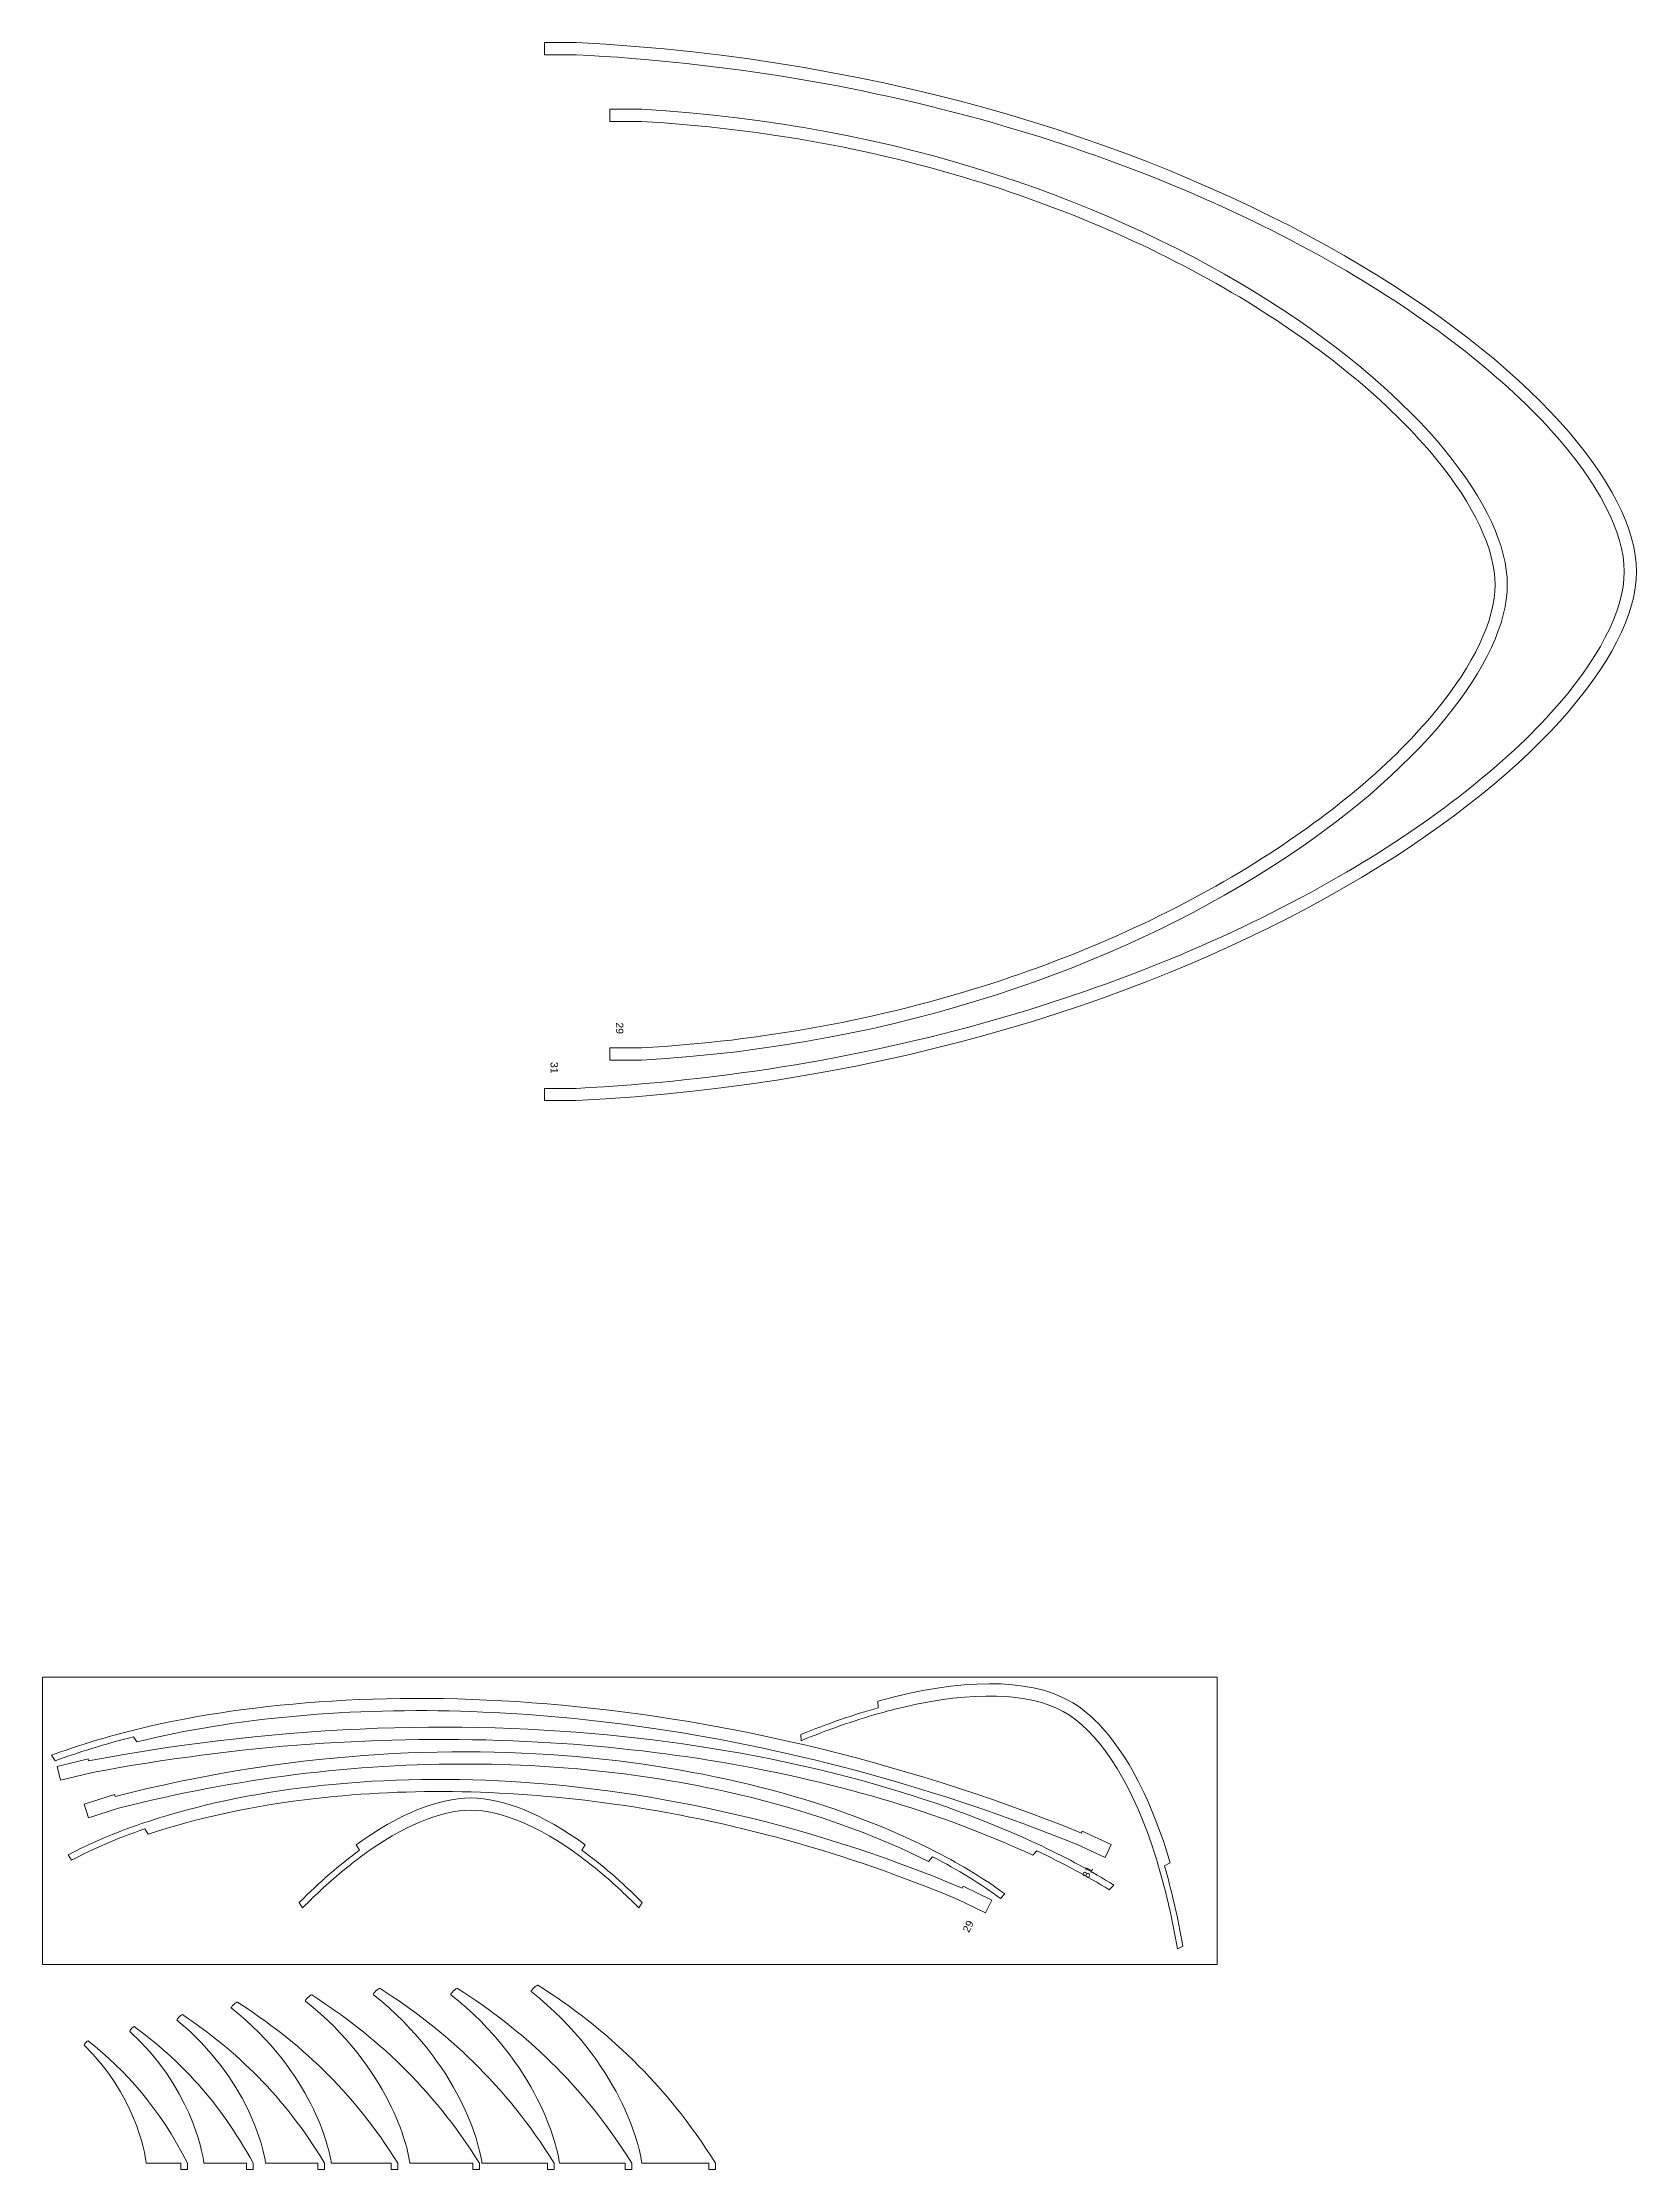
# Model space of a CAD drawing. Header units: inches. Extents: x -11188 to 11060, y -18103 to 6291.
# Drawn here: x -7247 to -6465, y -650 to 394 of the extents above; entities that cross this region are included whole.
import ezdxf

# ---------------------------------------------------------------- set-up
doc = ezdxf.new("R2010")
doc.units = ezdxf.units.IN
doc.header["$MEASUREMENT"] = 0
doc.layers.add('PRINT', color=7, linetype='Continuous', lineweight=9)
doc.layers.add('SECT-ELEV_dwg', color=8, linetype='Continuous', lineweight=9)
doc.styles.add('Arial', font='arial.ttf', dxfattribs={"height": 0.303706})
doc.styles.add('Arial_6', font='arial.ttf', dxfattribs={"width": 0.999998, "height": 0.303705})
doc.styles.add('Arial_7', font='arial.ttf', dxfattribs={"width": 0.999998, "height": 0.303705})

# ---------------------------------------------------------------- blocks, each defined once
blk = doc.blocks.new('SECT-ELEV_dwg_block 220-315333-Level 1')
at = {"layer": 'PRINT'}
for points in [[(51.511, 32.813), (51.511, 32.813), (52.812, 32.813), (52.812, 32.813)], [(51.511, 32.313), (51.511, 32.313), (51.511, 32.813), (51.511, 32.813)], [(52.8, 32.313), (52.8, 32.313), (51.511, 32.313), (51.511, 32.313)], [(70.378, 29.374), (64.781, 31.016), (58.867, 32.005), (52.8, 32.313)], [(52.812, 32.813), (78.739, 31.501), (96.135, 18.107), (96.135, 11.188)], [(83.946, 23.67), (79.911, 25.997), (75.346, 27.916), (70.378, 29.374)], [(92.641, 16.966), (90.548, 19.278), (87.541, 21.597), (83.946, 23.67)], [(95.635, 11.188), (95.635, 12.781), (94.572, 14.833), (92.641, 16.966)], [(96.135, 11.188), (96.135, 4.268), (78.739, -9.126), (52.812, -10.437)], [(92.641, 5.41), (94.572, 7.543), (95.635, 9.594), (95.635, 11.188)], [(83.946, -1.295), (87.541, 0.779), (90.548, 3.097), (92.641, 5.41)], [(70.378, -6.998), (75.346, -5.541), (79.911, -3.622), (83.946, -1.295)], [(52.8, -9.937), (58.867, -9.63), (64.781, -8.641), (70.378, -6.998)], [(51.511, -9.937), (51.511, -9.937), (52.8, -9.937), (52.8, -9.937)], [(51.511, -10.437), (51.511, -10.437), (51.511, -9.937), (51.511, -9.937)], [(52.812, -10.437), (52.812, -10.437), (51.511, -10.437), (51.511, -10.437)]]:
    blk.add_open_spline(points, degree=3, dxfattribs=at)
blk = doc.blocks.new('SECT-ELEV_dwg_block 222-315335-Level 1')
at = {"layer": 'PRINT'}
for points in [[(54.185, 30.085), (54.185, 30.085), (55.486, 30.085), (55.486, 30.085)], [(54.185, 29.585), (54.185, 29.585), (54.185, 30.085), (54.185, 30.085)], [(55.472, 29.585), (55.472, 29.585), (54.185, 29.585), (54.185, 29.585)], [(69.79, 26.95), (65.231, 28.422), (60.414, 29.309), (55.472, 29.585)], [(55.486, 30.085), (76.654, 28.906), (90.858, 16.87), (90.858, 10.652)], [(80.842, 21.836), (77.556, 23.922), (73.837, 25.643), (69.79, 26.95)], [(87.922, 15.828), (86.217, 17.9), (83.769, 19.978), (80.842, 21.836)], [(90.358, 10.652), (90.358, 12.08), (89.493, 13.918), (87.922, 15.828)], [(90.858, 10.652), (90.858, 4.435), (76.654, -7.602), (55.486, -8.78)], [(87.922, 5.476), (89.493, 7.386), (90.358, 9.225), (90.358, 10.652)], [(80.842, -0.531), (83.769, 1.327), (86.217, 3.404), (87.922, 5.476)], [(69.79, -5.645), (73.837, -4.338), (77.556, -2.618), (80.842, -0.531)], [(55.472, -8.28), (60.414, -8.004), (65.231, -7.118), (69.79, -5.645)], [(54.185, -8.28), (54.185, -8.28), (55.472, -8.28), (55.472, -8.28)], [(54.185, -8.78), (54.185, -8.78), (54.185, -8.28), (54.185, -8.28)], [(55.486, -8.78), (55.486, -8.78), (54.185, -8.78), (54.185, -8.78)]]:
    blk.add_open_spline(points, degree=3, dxfattribs=at)
blk = doc.blocks.new('SECT-ELEV_dwg_block 224-315337-Level 1')
at = {"layer": 'PRINT'}
for points in [[(34.57, -36.206), (43.64, -33.913), (57.998, -34.146), (73.454, -40.373)], [(41.359, -35.591), (39.031, -35.8), (36.84, -36.159), (34.857, -36.649)], [(56.068, -36.115), (50.947, -35.351), (45.998, -35.174), (41.359, -35.591)], [(31.368, -37.198), (32.343, -36.831), (33.414, -36.498), (34.57, -36.206)], [(34.723, -36.443), (33.563, -36.731), (32.49, -37.06), (31.514, -37.425)], [(34.857, -36.649), (34.857, -36.649), (34.723, -36.443), (34.723, -36.443)], [(73.215, -40.817), (67.593, -38.556), (61.824, -36.974), (56.068, -36.115)], [(31.514, -37.425), (31.514, -37.425), (31.368, -37.198), (31.368, -37.198)], [(73.255, -40.832), (73.242, -40.827), (73.229, -40.822), (73.215, -40.817)], [(74.424, -41.374), (74.424, -41.374), (73.255, -40.832), (73.255, -40.832)], [(73.454, -40.373), (73.454, -40.373), (73.489, -40.297), (73.489, -40.297)], [(73.489, -40.297), (73.489, -40.297), (74.67, -40.844), (74.67, -40.844)], [(74.67, -40.844), (74.67, -40.844), (74.424, -41.374), (74.424, -41.374)]]:
    blk.add_open_spline(points, degree=3, dxfattribs=at)
blk = doc.blocks.new('SECT-ELEV_dwg_block 226-315339-Level 1')
at = {"layer": 'PRINT'}
for points in [[(35.048, -39.989), (42.591, -37.407), (55.233, -37.03), (68.583, -42.622)], [(42.171, -38.959), (39.667, -39.244), (37.34, -39.743), (35.318, -40.425)], [(54.347, -39.19), (50.136, -38.597), (46.039, -38.519), (42.171, -38.959)], [(32.044, -41.27), (32.924, -40.803), (33.93, -40.372), (35.048, -39.989)], [(68.377, -43.078), (63.812, -41.167), (59.092, -39.859), (54.347, -39.19)], [(35.18, -40.203), (34.06, -40.586), (33.055, -41.019), (32.18, -41.49)], [(35.318, -40.425), (35.318, -40.425), (35.18, -40.203), (35.18, -40.203)], [(32.18, -41.49), (32.18, -41.49), (32.044, -41.27), (32.044, -41.27)], [(68.583, -42.622), (68.583, -42.622), (68.62, -42.547), (68.62, -42.547)], [(68.62, -42.547), (68.62, -42.547), (69.79, -43.116), (69.79, -43.116)], [(69.535, -43.641), (69.535, -43.641), (68.377, -43.078), (68.377, -43.078)], [(69.79, -43.116), (69.79, -43.116), (69.535, -43.641), (69.535, -43.641)]]:
    blk.add_open_spline(points, degree=3, dxfattribs=at)
blk = doc.blocks.new('SECT-ELEV_dwg_block 219-315348-Level 1')
at = {"layer": 'PRINT', "flags": 128}
blk.add_lwpolyline([(79, -45.746), (31, -45.746), (31, -34), (79, -34)], close=True, dxfattribs=at)
at = {"layer": 'PRINT'}
for points in [[(32.878, -37.423), (49.25, -34.323), (63.379, -36.89), (71.829, -40.904)], [(65.138, -34.981), (68.528, -34.036), (71.276, -34.039), (72.949, -34.964)], [(72.706, -35.402), (71.312, -34.63), (69.002, -34.567), (66.201, -35.224)], [(33.97, -38.88), (47.991, -35.288), (60.444, -37.5), (67.532, -41.151)], [(61.984, -36.353), (63.09, -35.9), (64.151, -35.533), (65.154, -35.251)], [(65.168, -35.492), (64.15, -35.78), (63.089, -36.151), (61.998, -36.599)], [(65.154, -35.251), (65.154, -35.251), (65.138, -34.981), (65.138, -34.981)], [(66.201, -35.224), (65.862, -35.304), (65.518, -35.393), (65.168, -35.492)], [(76.312, -40.819), (75.381, -38.097), (74.1, -36.173), (72.706, -35.402)], [(72.949, -34.964), (74.621, -35.89), (76.083, -38.217), (77.083, -41.591)], [(50.76, -36.63), (44.947, -36.352), (38.98, -36.781), (33.025, -37.904)], [(61.998, -36.599), (61.998, -36.599), (61.984, -36.353), (61.984, -36.353)], [(31.594, -37.648), (31.594, -37.648), (32.858, -37.342), (32.858, -37.342)], [(32.858, -37.342), (32.858, -37.342), (32.878, -37.423), (32.878, -37.423)], [(65.289, -38.979), (60.82, -37.668), (55.931, -36.877), (50.76, -36.63)], [(31.731, -38.215), (31.731, -38.215), (31.594, -37.648), (31.594, -37.648)], [(32.983, -37.912), (32.983, -37.912), (31.731, -38.215), (31.731, -38.215)], [(33.025, -37.904), (33.011, -37.907), (32.997, -37.91), (32.983, -37.912)], [(48.553, -37.554), (43.762, -37.526), (38.902, -38.134), (34.107, -39.361)], [(60.633, -39.096), (56.871, -38.098), (52.806, -37.58), (48.553, -37.554)], [(32.704, -39.193), (32.704, -39.193), (33.945, -38.801), (33.945, -38.801)], [(33.945, -38.801), (33.945, -38.801), (33.97, -38.88), (33.97, -38.88)], [(43.82, -40.859), (45.539, -39.606), (47.154, -38.942), (48.497, -38.942)], [(48.497, -38.942), (49.841, -38.942), (51.457, -39.606), (53.175, -40.859)], [(67.201, -41.543), (65.301, -40.575), (63.07, -39.742), (60.633, -39.096)], [(71.462, -41.283), (69.612, -40.415), (67.532, -39.638), (65.289, -38.979)], [(32.88, -39.75), (32.88, -39.75), (32.704, -39.193), (32.704, -39.193)], [(34.107, -39.361), (34.107, -39.361), (32.88, -39.75), (32.88, -39.75)], [(48.497, -39.442), (47.262, -39.442), (45.719, -40.09), (44.088, -41.283)], [(52.907, -41.283), (51.276, -40.091), (49.733, -39.442), (48.497, -39.442)], [(43.958, -41.077), (43.958, -41.077), (43.82, -40.859), (43.82, -40.859)], [(53.175, -40.859), (53.175, -40.859), (53.037, -41.077), (53.037, -41.077)], [(76.634, -41.837), (76.532, -41.488), (76.425, -41.149), (76.312, -40.819)], [(41.489, -43.214), (42.323, -42.374), (43.152, -41.659), (43.958, -41.077)], [(44.088, -41.283), (43.834, -41.468), (43.578, -41.667), (43.321, -41.878)], [(53.673, -41.878), (53.416, -41.667), (53.161, -41.469), (52.907, -41.283)], [(53.037, -41.077), (53.843, -41.659), (54.672, -42.374), (55.507, -43.214)], [(67.37, -41.344), (67.37, -41.344), (67.201, -41.543), (67.201, -41.543)], [(70.151, -43.053), (69.354, -42.46), (68.422, -41.886), (67.37, -41.344)], [(67.532, -41.151), (68.583, -41.693), (69.515, -42.265), (70.318, -42.856)], [(71.633, -41.106), (71.633, -41.106), (71.462, -41.283), (71.462, -41.283)], [(74.589, -42.695), (73.703, -42.147), (72.715, -41.615), (71.633, -41.106)], [(71.829, -40.904), (72.907, -41.415), (73.892, -41.951), (74.777, -42.501)], [(77.083, -41.591), (77.083, -41.591), (76.846, -41.721), (76.846, -41.721)], [(76.846, -41.721), (77.14, -42.721), (77.392, -43.815), (77.596, -44.993)], [(43.321, -41.878), (42.756, -42.343), (42.19, -42.864), (41.628, -43.434)], [(55.367, -43.435), (54.805, -42.864), (54.239, -42.344), (53.673, -41.878)], [(74.777, -42.501), (74.777, -42.501), (74.589, -42.695), (74.589, -42.695)], [(77.38, -45.111), (77.18, -43.949), (76.931, -42.853), (76.634, -41.837)], [(41.628, -43.434), (41.628, -43.434), (41.489, -43.214), (41.489, -43.214)], [(55.507, -43.214), (55.507, -43.214), (55.367, -43.435), (55.367, -43.435)], [(70.318, -42.856), (70.318, -42.856), (70.151, -43.053), (70.151, -43.053)], [(77.596, -44.993), (77.596, -44.993), (77.38, -45.111), (77.38, -45.111)], [(44.521, -46.983), (44.481, -46.95), (44.749, -46.696), (44.79, -46.723)], [(44.79, -46.723), (47.494, -48.464), (49.889, -50.638), (51.909, -53.871)], [(47.69, -46.983), (47.65, -46.95), (47.918, -46.696), (47.959, -46.723)], [(47.959, -46.723), (50.663, -48.464), (53.058, -50.638), (55.079, -53.871)], [(50.972, -46.853), (50.931, -46.82), (51.204, -46.561), (51.246, -46.589)], [(55.49, -53.871), (55.402, -53.165), (54.618, -49.764), (50.972, -46.853)], [(51.246, -46.589), (54, -48.363), (56.441, -50.578), (58.499, -53.871)], [(36.492, -48.017), (36.459, -47.989), (36.679, -47.773), (36.712, -47.796)], [(36.712, -47.796), (38.918, -49.276), (40.872, -51.124), (42.521, -53.871)], [(38.714, -47.526), (38.677, -47.496), (38.924, -47.262), (38.962, -47.287)], [(42.799, -53.871), (42.719, -53.233), (42.011, -50.158), (38.714, -47.526)], [(38.962, -47.287), (41.452, -48.891), (43.659, -50.893), (45.52, -53.871)], [(41.742, -47.241), (41.704, -47.21), (41.962, -46.966), (42.002, -46.991)], [(46.011, -53.871), (45.928, -53.204), (45.187, -49.991), (41.742, -47.241)], [(42.002, -46.991), (44.604, -48.667), (46.909, -50.76), (48.854, -53.871)], [(48.956, -53.871), (48.869, -53.178), (48.1, -49.84), (44.521, -46.983)], [(52.125, -53.871), (52.039, -53.178), (51.269, -49.84), (47.69, -46.983)], [(34.563, -48.487), (34.536, -48.461), (34.719, -48.263), (34.747, -48.284)], [(37.593, -53.871), (37.534, -53.33), (37.008, -50.72), (34.563, -48.487)], [(34.747, -48.284), (36.594, -49.645), (38.231, -51.344), (39.611, -53.871)], [(40.111, -53.871), (40.041, -53.282), (39.412, -50.445), (36.492, -48.017)], [(32.707, -49.049), (32.684, -49.026), (32.837, -48.848), (32.86, -48.867)], [(35.236, -53.871), (35.187, -53.386), (34.748, -51.049), (32.707, -49.049)], [(32.86, -48.867), (34.402, -50.086), (35.769, -51.608), (36.921, -53.871)], [(36.649, -53.871), (36.649, -53.871), (35.236, -53.871), (35.236, -53.871)], [(36.649, -54.126), (36.649, -54.126), (36.649, -53.871), (36.649, -53.871)], [(36.921, -53.871), (36.921, -53.871), (36.921, -54.126), (36.921, -54.126)], [(39.338, -53.871), (39.338, -53.871), (37.593, -53.871), (37.593, -53.871)], [(39.338, -54.126), (39.338, -54.126), (39.338, -53.871), (39.338, -53.871)], [(39.611, -53.871), (39.611, -53.871), (39.611, -54.126), (39.611, -54.126)], [(42.249, -53.871), (42.249, -53.871), (40.111, -53.871), (40.111, -53.871)], [(42.249, -54.126), (42.249, -54.126), (42.249, -53.871), (42.249, -53.871)], [(42.521, -53.871), (42.521, -53.871), (42.521, -54.126), (42.521, -54.126)], [(45.247, -53.871), (45.247, -53.871), (42.799, -53.871), (42.799, -53.871)], [(45.247, -54.126), (45.247, -54.126), (45.247, -53.871), (45.247, -53.871)], [(45.52, -53.871), (45.52, -53.871), (45.52, -54.126), (45.52, -54.126)], [(48.581, -53.871), (48.581, -53.871), (46.011, -53.871), (46.011, -53.871)], [(48.581, -54.126), (48.581, -54.126), (48.581, -53.871), (48.581, -53.871)], [(48.854, -53.871), (48.854, -53.871), (48.854, -54.126), (48.854, -54.126)], [(51.637, -53.871), (51.637, -53.871), (48.956, -53.871), (48.956, -53.871)], [(51.637, -54.126), (51.637, -54.126), (51.637, -53.871), (51.637, -53.871)], [(51.909, -53.871), (51.909, -53.871), (51.909, -54.126), (51.909, -54.126)], [(54.806, -53.871), (54.806, -53.871), (52.125, -53.871), (52.125, -53.871)], [(54.806, -54.126), (54.806, -54.126), (54.806, -53.871), (54.806, -53.871)], [(55.079, -53.871), (55.079, -53.871), (55.079, -54.126), (55.079, -54.126)], [(58.227, -53.871), (58.227, -53.871), (55.49, -53.871), (55.49, -53.871)], [(58.227, -54.126), (58.227, -54.126), (58.227, -53.871), (58.227, -53.871)], [(58.499, -53.871), (58.499, -53.871), (58.499, -54.126), (58.499, -54.126)], [(36.921, -54.126), (36.921, -54.126), (36.649, -54.126), (36.649, -54.126)], [(39.611, -54.126), (39.611, -54.126), (39.338, -54.126), (39.338, -54.126)], [(42.521, -54.126), (42.521, -54.126), (42.249, -54.126), (42.249, -54.126)], [(45.52, -54.126), (45.52, -54.126), (45.247, -54.126), (45.247, -54.126)], [(48.854, -54.126), (48.854, -54.126), (48.581, -54.126), (48.581, -54.126)], [(51.909, -54.126), (51.909, -54.126), (51.637, -54.126), (51.637, -54.126)], [(55.079, -54.126), (55.079, -54.126), (54.806, -54.126), (54.806, -54.126)], [(58.499, -54.126), (58.499, -54.126), (58.227, -54.126), (58.227, -54.126)]]:
    blk.add_open_spline(points, degree=3, dxfattribs=at)
for name in ['SECT-ELEV_dwg_block 220-315333-Level 1', 'SECT-ELEV_dwg_block 222-315335-Level 1', 'SECT-ELEV_dwg_block 224-315337-Level 1', 'SECT-ELEV_dwg_block 226-315339-Level 1']:
    blk.add_blockref(name, (0, 0))
blk = doc.blocks.new('SECT-ELEV_dwg_block 221-315332-Level 1')
at = {"layer": 'PRINT', "insert": (52.063, -8.857), "char_height": 0.3037, "width": 0.48776, "attachment_point": 1, "rotation": 270, "line_spacing_factor": 0.938532, "style": 'Arial'}
blk.add_mtext('31', dxfattribs=at)
blk = doc.blocks.new('SECT-ELEV_dwg_block 220-V40-Level 1')
at = {"layer": 'PRINT'}
for points in [[(51.511, 32.813), (51.511, 32.813), (52.812, 32.813), (52.812, 32.813)], [(51.511, 32.313), (51.511, 32.313), (51.511, 32.813), (51.511, 32.813)], [(52.8, 32.313), (52.8, 32.313), (51.511, 32.313), (51.511, 32.313)], [(70.378, 29.374), (64.781, 31.016), (58.867, 32.005), (52.8, 32.313)], [(52.812, 32.813), (78.739, 31.501), (96.135, 18.107), (96.135, 11.188)], [(83.946, 23.67), (79.911, 25.997), (75.346, 27.916), (70.378, 29.374)], [(92.641, 16.966), (90.548, 19.278), (87.541, 21.597), (83.946, 23.67)], [(95.635, 11.188), (95.635, 12.781), (94.572, 14.833), (92.641, 16.966)], [(96.135, 11.188), (96.135, 4.268), (78.739, -9.126), (52.812, -10.437)], [(92.641, 5.41), (94.572, 7.543), (95.635, 9.594), (95.635, 11.188)], [(83.946, -1.295), (87.541, 0.779), (90.548, 3.097), (92.641, 5.41)], [(70.378, -6.998), (75.346, -5.541), (79.911, -3.622), (83.946, -1.295)], [(52.8, -9.937), (58.867, -9.63), (64.781, -8.641), (70.378, -6.998)], [(51.511, -9.937), (51.511, -9.937), (52.8, -9.937), (52.8, -9.937)], [(51.511, -10.437), (51.511, -10.437), (51.511, -9.937), (51.511, -9.937)], [(52.812, -10.437), (52.812, -10.437), (51.511, -10.437), (51.511, -10.437)]]:
    blk.add_open_spline(points, degree=3, dxfattribs=at)
blk.add_blockref('SECT-ELEV_dwg_block 221-315332-Level 1', (0, 0))
blk = doc.blocks.new('SECT-ELEV_dwg_block 223-315334-Level 1')
at = {"layer": 'PRINT', "insert": (54.735, -7.242), "char_height": 0.3037, "width": 0.48776, "attachment_point": 1, "rotation": 270, "line_spacing_factor": 0.938532, "style": 'Arial'}
blk.add_mtext('29', dxfattribs=at)
blk = doc.blocks.new('SECT-ELEV_dwg_block 222-V41-Level 1')
at = {"layer": 'PRINT'}
for points in [[(54.185, 30.085), (54.185, 30.085), (55.486, 30.085), (55.486, 30.085)], [(54.185, 29.585), (54.185, 29.585), (54.185, 30.085), (54.185, 30.085)], [(55.472, 29.585), (55.472, 29.585), (54.185, 29.585), (54.185, 29.585)], [(69.79, 26.95), (65.231, 28.422), (60.414, 29.309), (55.472, 29.585)], [(55.486, 30.085), (76.654, 28.906), (90.858, 16.87), (90.858, 10.652)], [(80.842, 21.836), (77.556, 23.922), (73.837, 25.643), (69.79, 26.95)], [(87.922, 15.828), (86.217, 17.9), (83.769, 19.978), (80.842, 21.836)], [(90.358, 10.652), (90.358, 12.08), (89.493, 13.918), (87.922, 15.828)], [(90.858, 10.652), (90.858, 4.435), (76.654, -7.602), (55.486, -8.78)], [(87.922, 5.476), (89.493, 7.386), (90.358, 9.225), (90.358, 10.652)], [(80.842, -0.531), (83.769, 1.327), (86.217, 3.404), (87.922, 5.476)], [(69.79, -5.645), (73.837, -4.338), (77.556, -2.618), (80.842, -0.531)], [(55.472, -8.28), (60.414, -8.004), (65.231, -7.118), (69.79, -5.645)], [(54.185, -8.28), (54.185, -8.28), (55.472, -8.28), (55.472, -8.28)], [(54.185, -8.78), (54.185, -8.78), (54.185, -8.28), (54.185, -8.28)], [(55.486, -8.78), (55.486, -8.78), (54.185, -8.78), (54.185, -8.78)]]:
    blk.add_open_spline(points, degree=3, dxfattribs=at)
blk.add_blockref('SECT-ELEV_dwg_block 223-315334-Level 1', (0, 0))
blk = doc.blocks.new('SECT-ELEV_dwg_block 225-315336-Level 1')
at = {"layer": 'PRINT', "insert": (73.469, -42.122), "char_height": 0.3037, "width": 0.47362, "attachment_point": 1, "rotation": 65.15967, "line_spacing_factor": 0.938532, "style": 'Arial_6'}
blk.add_mtext('31', dxfattribs=at)
blk = doc.blocks.new('SECT-ELEV_dwg_block 224-V42-Level 1')
at = {"layer": 'PRINT'}
for points in [[(34.57, -36.206), (43.64, -33.913), (57.998, -34.146), (73.454, -40.373)], [(41.359, -35.591), (39.031, -35.8), (36.84, -36.159), (34.857, -36.649)], [(56.068, -36.115), (50.947, -35.351), (45.998, -35.174), (41.359, -35.591)], [(31.368, -37.198), (32.343, -36.831), (33.414, -36.498), (34.57, -36.206)], [(34.723, -36.443), (33.563, -36.731), (32.49, -37.06), (31.514, -37.425)], [(34.857, -36.649), (34.857, -36.649), (34.723, -36.443), (34.723, -36.443)], [(73.215, -40.817), (67.593, -38.556), (61.824, -36.974), (56.068, -36.115)], [(31.514, -37.425), (31.514, -37.425), (31.368, -37.198), (31.368, -37.198)], [(73.255, -40.832), (73.242, -40.827), (73.229, -40.822), (73.215, -40.817)], [(74.424, -41.374), (74.424, -41.374), (73.255, -40.832), (73.255, -40.832)], [(73.454, -40.373), (73.454, -40.373), (73.489, -40.297), (73.489, -40.297)], [(73.489, -40.297), (73.489, -40.297), (74.67, -40.844), (74.67, -40.844)], [(74.67, -40.844), (74.67, -40.844), (74.424, -41.374), (74.424, -41.374)]]:
    blk.add_open_spline(points, degree=3, dxfattribs=at)
blk.add_blockref('SECT-ELEV_dwg_block 225-315336-Level 1', (0, 0))
blk = doc.blocks.new('SECT-ELEV_dwg_block 227-315338-Level 1')
at = {"layer": 'PRINT', "insert": (68.585, -44.335), "char_height": 0.3037, "width": 0.47362, "attachment_point": 1, "rotation": 64.08221, "line_spacing_factor": 0.938532, "style": 'Arial_7'}
blk.add_mtext('29', dxfattribs=at)
blk = doc.blocks.new('SECT-ELEV_dwg_block 226-V43-Level 1')
at = {"layer": 'PRINT'}
for points in [[(35.048, -39.989), (42.591, -37.407), (55.233, -37.03), (68.583, -42.622)], [(42.171, -38.959), (39.667, -39.244), (37.34, -39.743), (35.318, -40.425)], [(54.347, -39.19), (50.136, -38.597), (46.039, -38.519), (42.171, -38.959)], [(32.044, -41.27), (32.924, -40.803), (33.93, -40.372), (35.048, -39.989)], [(68.377, -43.078), (63.812, -41.167), (59.092, -39.859), (54.347, -39.19)], [(35.18, -40.203), (34.06, -40.586), (33.055, -41.019), (32.18, -41.49)], [(35.318, -40.425), (35.318, -40.425), (35.18, -40.203), (35.18, -40.203)], [(32.18, -41.49), (32.18, -41.49), (32.044, -41.27), (32.044, -41.27)], [(68.583, -42.622), (68.583, -42.622), (68.62, -42.547), (68.62, -42.547)], [(68.62, -42.547), (68.62, -42.547), (69.79, -43.116), (69.79, -43.116)], [(69.535, -43.641), (69.535, -43.641), (68.377, -43.078), (68.377, -43.078)], [(69.79, -43.116), (69.79, -43.116), (69.535, -43.641), (69.535, -43.641)]]:
    blk.add_open_spline(points, degree=3, dxfattribs=at)
blk.add_blockref('SECT-ELEV_dwg_block 227-315338-Level 1', (0, 0))
blk = doc.blocks.new('SECT-ELEV_dwg_block 219-V48-Level 1')
at = {"layer": 'PRINT', "flags": 128}
blk.add_lwpolyline([(79, -45.746), (31, -45.746), (31, -34), (79, -34)], close=True, dxfattribs=at)
at = {"layer": 'PRINT'}
for points in [[(32.878, -37.423), (49.25, -34.323), (63.379, -36.89), (71.829, -40.904)], [(65.138, -34.981), (68.528, -34.036), (71.276, -34.039), (72.949, -34.964)], [(72.706, -35.402), (71.312, -34.63), (69.002, -34.567), (66.201, -35.224)], [(33.97, -38.88), (47.991, -35.288), (60.444, -37.5), (67.532, -41.151)], [(61.984, -36.353), (63.09, -35.9), (64.151, -35.533), (65.154, -35.251)], [(65.168, -35.492), (64.15, -35.78), (63.089, -36.151), (61.998, -36.599)], [(65.154, -35.251), (65.154, -35.251), (65.138, -34.981), (65.138, -34.981)], [(66.201, -35.224), (65.862, -35.304), (65.518, -35.393), (65.168, -35.492)], [(76.312, -40.819), (75.381, -38.097), (74.1, -36.173), (72.706, -35.402)], [(72.949, -34.964), (74.621, -35.89), (76.083, -38.217), (77.083, -41.591)], [(50.76, -36.63), (44.947, -36.352), (38.98, -36.781), (33.025, -37.904)], [(61.998, -36.599), (61.998, -36.599), (61.984, -36.353), (61.984, -36.353)], [(31.594, -37.648), (31.594, -37.648), (32.858, -37.342), (32.858, -37.342)], [(32.858, -37.342), (32.858, -37.342), (32.878, -37.423), (32.878, -37.423)], [(65.289, -38.979), (60.82, -37.668), (55.931, -36.877), (50.76, -36.63)], [(31.731, -38.215), (31.731, -38.215), (31.594, -37.648), (31.594, -37.648)], [(32.983, -37.912), (32.983, -37.912), (31.731, -38.215), (31.731, -38.215)], [(33.025, -37.904), (33.011, -37.907), (32.997, -37.91), (32.983, -37.912)], [(48.553, -37.554), (43.762, -37.526), (38.902, -38.134), (34.107, -39.361)], [(60.633, -39.096), (56.871, -38.098), (52.806, -37.58), (48.553, -37.554)], [(32.704, -39.193), (32.704, -39.193), (33.945, -38.801), (33.945, -38.801)], [(33.945, -38.801), (33.945, -38.801), (33.97, -38.88), (33.97, -38.88)], [(43.82, -40.859), (45.539, -39.606), (47.154, -38.942), (48.497, -38.942)], [(48.497, -38.942), (49.841, -38.942), (51.457, -39.606), (53.175, -40.859)], [(67.201, -41.543), (65.301, -40.575), (63.07, -39.742), (60.633, -39.096)], [(71.462, -41.283), (69.612, -40.415), (67.532, -39.638), (65.289, -38.979)], [(32.88, -39.75), (32.88, -39.75), (32.704, -39.193), (32.704, -39.193)], [(34.107, -39.361), (34.107, -39.361), (32.88, -39.75), (32.88, -39.75)], [(48.497, -39.442), (47.262, -39.442), (45.719, -40.09), (44.088, -41.283)], [(52.907, -41.283), (51.276, -40.091), (49.733, -39.442), (48.497, -39.442)], [(43.958, -41.077), (43.958, -41.077), (43.82, -40.859), (43.82, -40.859)], [(53.175, -40.859), (53.175, -40.859), (53.037, -41.077), (53.037, -41.077)], [(76.634, -41.837), (76.532, -41.488), (76.425, -41.149), (76.312, -40.819)], [(41.489, -43.214), (42.323, -42.374), (43.152, -41.659), (43.958, -41.077)], [(44.088, -41.283), (43.834, -41.468), (43.578, -41.667), (43.321, -41.878)], [(53.673, -41.878), (53.416, -41.667), (53.161, -41.469), (52.907, -41.283)], [(53.037, -41.077), (53.843, -41.659), (54.672, -42.374), (55.507, -43.214)], [(67.37, -41.344), (67.37, -41.344), (67.201, -41.543), (67.201, -41.543)], [(70.151, -43.053), (69.354, -42.46), (68.422, -41.886), (67.37, -41.344)], [(67.532, -41.151), (68.583, -41.693), (69.515, -42.265), (70.318, -42.856)], [(71.633, -41.106), (71.633, -41.106), (71.462, -41.283), (71.462, -41.283)], [(74.589, -42.695), (73.703, -42.147), (72.715, -41.615), (71.633, -41.106)], [(71.829, -40.904), (72.907, -41.415), (73.892, -41.951), (74.777, -42.501)], [(77.083, -41.591), (77.083, -41.591), (76.846, -41.721), (76.846, -41.721)], [(76.846, -41.721), (77.14, -42.721), (77.392, -43.815), (77.596, -44.993)], [(43.321, -41.878), (42.756, -42.343), (42.19, -42.864), (41.628, -43.434)], [(55.367, -43.435), (54.805, -42.864), (54.239, -42.344), (53.673, -41.878)], [(74.777, -42.501), (74.777, -42.501), (74.589, -42.695), (74.589, -42.695)], [(77.38, -45.111), (77.18, -43.949), (76.931, -42.853), (76.634, -41.837)], [(41.628, -43.434), (41.628, -43.434), (41.489, -43.214), (41.489, -43.214)], [(55.507, -43.214), (55.507, -43.214), (55.367, -43.435), (55.367, -43.435)], [(70.318, -42.856), (70.318, -42.856), (70.151, -43.053), (70.151, -43.053)], [(77.596, -44.993), (77.596, -44.993), (77.38, -45.111), (77.38, -45.111)], [(44.521, -46.983), (44.481, -46.95), (44.749, -46.696), (44.79, -46.723)], [(44.79, -46.723), (47.494, -48.464), (49.889, -50.638), (51.909, -53.871)], [(47.69, -46.983), (47.65, -46.95), (47.918, -46.696), (47.959, -46.723)], [(47.959, -46.723), (50.663, -48.464), (53.058, -50.638), (55.079, -53.871)], [(50.972, -46.853), (50.931, -46.82), (51.204, -46.561), (51.246, -46.589)], [(55.49, -53.871), (55.402, -53.165), (54.618, -49.764), (50.972, -46.853)], [(51.246, -46.589), (54, -48.363), (56.441, -50.578), (58.499, -53.871)], [(36.492, -48.017), (36.459, -47.989), (36.679, -47.773), (36.712, -47.796)], [(36.712, -47.796), (38.918, -49.276), (40.872, -51.124), (42.521, -53.871)], [(38.714, -47.526), (38.677, -47.496), (38.924, -47.262), (38.962, -47.287)], [(42.799, -53.871), (42.719, -53.233), (42.011, -50.158), (38.714, -47.526)], [(38.962, -47.287), (41.452, -48.891), (43.659, -50.893), (45.52, -53.871)], [(41.742, -47.241), (41.704, -47.21), (41.962, -46.966), (42.002, -46.991)], [(46.011, -53.871), (45.928, -53.204), (45.187, -49.991), (41.742, -47.241)], [(42.002, -46.991), (44.604, -48.667), (46.909, -50.76), (48.854, -53.871)], [(48.956, -53.871), (48.869, -53.178), (48.1, -49.84), (44.521, -46.983)], [(52.125, -53.871), (52.039, -53.178), (51.269, -49.84), (47.69, -46.983)], [(34.563, -48.487), (34.536, -48.461), (34.719, -48.263), (34.747, -48.284)], [(37.593, -53.871), (37.534, -53.33), (37.008, -50.72), (34.563, -48.487)], [(34.747, -48.284), (36.594, -49.645), (38.231, -51.344), (39.611, -53.871)], [(40.111, -53.871), (40.041, -53.282), (39.412, -50.445), (36.492, -48.017)], [(32.707, -49.049), (32.684, -49.026), (32.837, -48.848), (32.86, -48.867)], [(35.236, -53.871), (35.187, -53.386), (34.748, -51.049), (32.707, -49.049)], [(32.86, -48.867), (34.402, -50.086), (35.769, -51.608), (36.921, -53.871)], [(36.649, -53.871), (36.649, -53.871), (35.236, -53.871), (35.236, -53.871)], [(36.649, -54.126), (36.649, -54.126), (36.649, -53.871), (36.649, -53.871)], [(36.921, -53.871), (36.921, -53.871), (36.921, -54.126), (36.921, -54.126)], [(39.338, -53.871), (39.338, -53.871), (37.593, -53.871), (37.593, -53.871)], [(39.338, -54.126), (39.338, -54.126), (39.338, -53.871), (39.338, -53.871)], [(39.611, -53.871), (39.611, -53.871), (39.611, -54.126), (39.611, -54.126)], [(42.249, -53.871), (42.249, -53.871), (40.111, -53.871), (40.111, -53.871)], [(42.249, -54.126), (42.249, -54.126), (42.249, -53.871), (42.249, -53.871)], [(42.521, -53.871), (42.521, -53.871), (42.521, -54.126), (42.521, -54.126)], [(45.247, -53.871), (45.247, -53.871), (42.799, -53.871), (42.799, -53.871)], [(45.247, -54.126), (45.247, -54.126), (45.247, -53.871), (45.247, -53.871)], [(45.52, -53.871), (45.52, -53.871), (45.52, -54.126), (45.52, -54.126)], [(48.581, -53.871), (48.581, -53.871), (46.011, -53.871), (46.011, -53.871)], [(48.581, -54.126), (48.581, -54.126), (48.581, -53.871), (48.581, -53.871)], [(48.854, -53.871), (48.854, -53.871), (48.854, -54.126), (48.854, -54.126)], [(51.637, -53.871), (51.637, -53.871), (48.956, -53.871), (48.956, -53.871)], [(51.637, -54.126), (51.637, -54.126), (51.637, -53.871), (51.637, -53.871)], [(51.909, -53.871), (51.909, -53.871), (51.909, -54.126), (51.909, -54.126)], [(54.806, -53.871), (54.806, -53.871), (52.125, -53.871), (52.125, -53.871)], [(54.806, -54.126), (54.806, -54.126), (54.806, -53.871), (54.806, -53.871)], [(55.079, -53.871), (55.079, -53.871), (55.079, -54.126), (55.079, -54.126)], [(58.227, -53.871), (58.227, -53.871), (55.49, -53.871), (55.49, -53.871)], [(58.227, -54.126), (58.227, -54.126), (58.227, -53.871), (58.227, -53.871)], [(58.499, -53.871), (58.499, -53.871), (58.499, -54.126), (58.499, -54.126)], [(36.921, -54.126), (36.921, -54.126), (36.649, -54.126), (36.649, -54.126)], [(39.611, -54.126), (39.611, -54.126), (39.338, -54.126), (39.338, -54.126)], [(42.521, -54.126), (42.521, -54.126), (42.249, -54.126), (42.249, -54.126)], [(45.52, -54.126), (45.52, -54.126), (45.247, -54.126), (45.247, -54.126)], [(48.854, -54.126), (48.854, -54.126), (48.581, -54.126), (48.581, -54.126)], [(51.909, -54.126), (51.909, -54.126), (51.637, -54.126), (51.637, -54.126)], [(55.079, -54.126), (55.079, -54.126), (54.806, -54.126), (54.806, -54.126)], [(58.499, -54.126), (58.499, -54.126), (58.227, -54.126), (58.227, -54.126)]]:
    blk.add_open_spline(points, degree=3, dxfattribs=at)
for name in ['SECT-ELEV_dwg_block 220-315333-Level 1', 'SECT-ELEV_dwg_block 220-V40-Level 1', 'SECT-ELEV_dwg_block 222-315335-Level 1', 'SECT-ELEV_dwg_block 222-V41-Level 1', 'SECT-ELEV_dwg_block 224-315337-Level 1', 'SECT-ELEV_dwg_block 224-V42-Level 1', 'SECT-ELEV_dwg_block 226-315339-Level 1', 'SECT-ELEV_dwg_block 226-V43-Level 1']:
    blk.add_blockref(name, (0, 0))
blk = doc.blocks.new('SECT-ELEV_dwg-315180-Level 1')
at = {"xscale": 12, "yscale": 12, "zscale": 12}
for name in ['SECT-ELEV_dwg_block 219-315348-Level 1', 'SECT-ELEV_dwg_block 219-V48-Level 1']:
    blk.add_blockref(name, (-7618.5, 0), dxfattribs=at)

msp = doc.modelspace()

# ---------------------------------------------------------------- block references
at = {"layer": 'SECT-ELEV_dwg', "color": 7}
msp.add_blockref('SECT-ELEV_dwg-315180-Level 1', (0, 0), dxfattribs=at)

doc.saveas('drawing.dxf')
